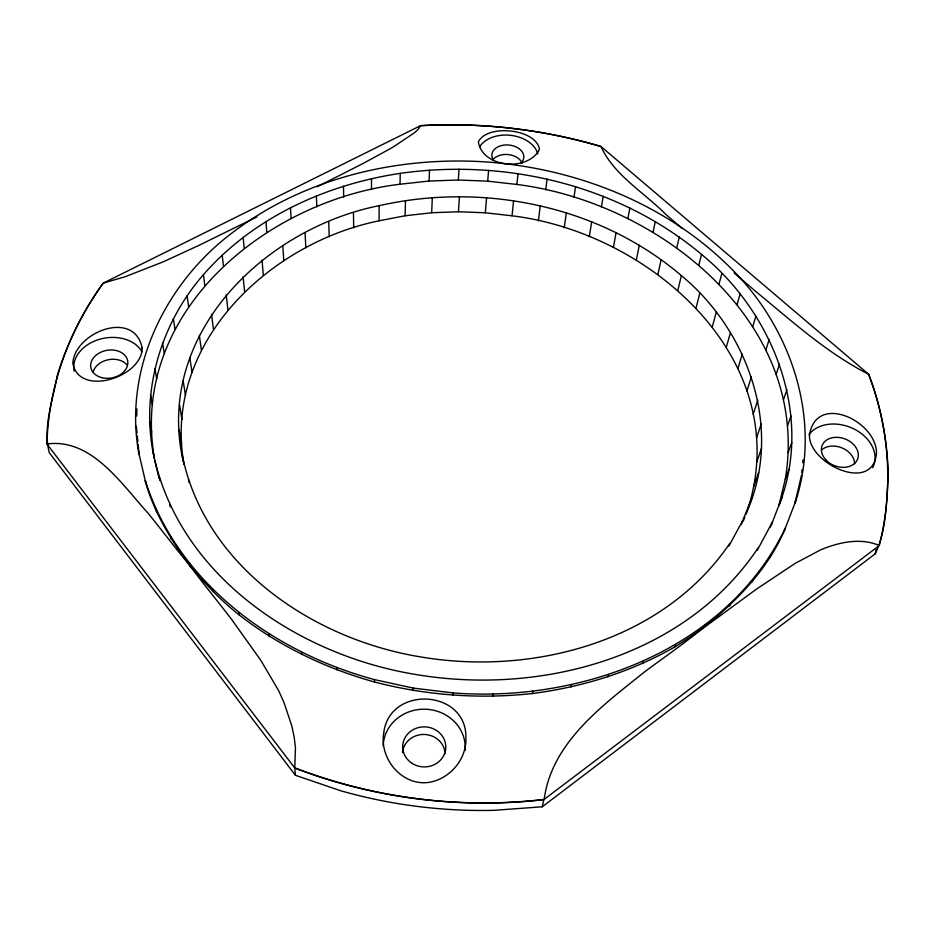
<?xml version="1.0" encoding="UTF-8"?>
<svg xmlns="http://www.w3.org/2000/svg" width="935" height="935" viewBox="0 0 935 935"><rect width="100%" height="100%" fill="white"/><g stroke="black" fill="none" stroke-linecap="round" stroke-linejoin="round"><path stroke-width="1.4" d="M533.032 693.454C479.971 699.345 426.044 695.476 374.397 681.966L374.409 679.593C273.85 652.525 177.662 583.054 145.299 480.59L145.848 483.255C161.264 535.872 198.991 576.743 231.553 619.321L260.783 660.297L278.642 690.638L284.123 702.886L291.884 726.191L294.209 737.283L295.46 747.965L294.759 767.939L295.448 775.314L340.936 790.823A418.097 337.477 4.9 0 0 493.75 810.341L542.253 806.8L875.23 553.824C886.672 529.759 886.322 501.826 888.25 475.705C887.549 441.075 881.051 406.795 868.767 374.397L600.983 146.514C542.639 129.217 481.373 122.181 420.621 125.629L103.271 283.095C82.981 311.039 67.507 342.163 57.362 375.169C52.886 400.344 42.589 427.295 49.321 452.75L295.448 775.314M184.02 464.648C162.316 344.092 268.497 243.275 379.061 220.8L379.142 205.677C483.325 182.08 599.417 205.642 681.381 275.603C747.965 330.546 782.525 427.073 748.035 509.143M183.318 461.68C154.263 335.782 263.062 228.853 379.142 205.677M154.38 458.08C129.24 312.033 266.837 200.078 400.04 184.23L400.25 173.361C505.917 158.272 619.075 185.212 701.507 254.39C773.549 313.073 814.327 416.32 778.808 505.812L785.283 479.258L788.988 469.405M379.061 220.8L405.124 215.763L405.498 200.651M154.287 458.243C139.888 393.565 160.119 324.176 203.444 274.668C253.327 217.504 326.093 184.452 400.25 173.361M136.311 426.313L137.024 433.034M136.697 416.005L136.954 408.957M400.04 184.23L429.06 181.039L429.504 170.182M405.124 215.763L431.666 212.748L432.321 197.647M413.235 690.474L413.34 688.113L374.409 679.593M429.06 181.039L458.349 180.011L459.015 169.165M431.666 212.748L458.466 211.754L459.424 196.666M458.349 180.011L487.696 181.156L488.596 170.334M458.466 211.754L485.323 212.783L486.574 197.717M452.926 695.278L453.148 692.928C581.43 702.84 726.974 649.65 785.423 527.983L784.43 530.519C757.105 592.638 699.696 631.604 646.786 670.185L645.501 671.155C603.624 704.803 551.65 741.969 544.17 799.413C460.032 809.324 373.86 798.174 294.759 767.939L46.75 443.739M801.762 472.514L802.043 469.721M802.733 462.731L803.013 459.938M747.895 509.166C795.369 358.947 649.989 232.546 512.041 215.81L513.584 200.768M785.283 479.258C811.37 322.365 658.836 202.276 516.891 184.452L518.025 173.641M538.408 220.824L540.243 205.817M545.724 189.887L547.068 179.099M492.874 696.283L493.189 693.945M564.226 227.801L566.353 212.829M573.961 197.414L575.539 186.661M589.284 236.684L591.703 221.759M601.415 207.009L603.204 196.292M532.833 691.152L532.412 693.501C582.271 687.12 631.055 671.985 674.754 646.962C703.342 629.068 729.896 608.276 757.256 588.606L795.124 563.396L821.14 549.593C839.303 542.253 860.551 537.426 879.309 545.514C893.579 488.982 889.688 428.452 868.498 374.164C826.961 353.044 792.085 321.289 756.333 291.919L734.033 272.891M613.395 247.448L616.083 232.57M627.853 218.626L629.863 207.932M875.23 553.824L876.072 549.593M636.326 260.023L639.306 245.192M653.051 232.207L655.283 221.548M657.901 274.329L661.138 259.568M542.253 806.8L543.819 799.67L879.309 545.514M570.934 686.991L571.46 684.642M676.811 247.681L679.242 237.069M677.887 290.306L681.381 275.603M801.494 475.319L794.914 503.159L795.919 500.576C821.923 418.786 791.103 327.963 731.462 268.848C667.625 204.555 578.683 169.247 489.157 162.152C399.771 155.642 306.587 177.042 234.206 231.331C166.5 281.178 123.712 367.268 138.555 451.815L139.116 454.515L138.135 444.487M698.877 264.956L701.507 254.39M696.084 307.837L699.812 293.204M607.855 676.905L608.475 674.544M719.05 283.948L721.867 273.441M712.295 326.818L716.245 312.267M737.084 304.541L740.076 294.093M726.308 347.107L730.457 332.638M642.625 663.476L643.327 661.092M737.914 368.554L742.25 354.19M752.757 326.595L755.912 316.217M746.925 390.994L751.424 376.747M765.847 349.97L769.143 339.65M674.754 646.962L675.538 644.554M753.178 414.24L757.806 400.098M776.12 374.456L779.556 364.218M756.497 438.059L761.219 424.034M756.731 462.217L761.511 448.321M728.832 546.11L742.729 520.573L752.336 496.882M703.856 627.689L704.71 625.27M783.39 399.876L786.931 389.731M753.774 486.469L758.589 472.701M741.315 524.617L742.729 520.573M787.457 425.998L791.068 415.935M729.592 606.032L730.492 603.578M788.135 452.552L791.805 442.582M757.268 550.318L772.263 522.256L770.44 527.071M751.705 582.353L752.652 579.864M784.43 530.519L795.919 500.576M770.008 557.05L770.989 554.537M771.165 525.365L782.501 496.064M743.313 520.97L744.903 517.043M745.966 514.425L747.556 510.51M758.285 547.594C685.589 657.165 540.734 695.652 416.098 674.532C297.248 655.33 175.768 574.055 152.557 449.314M729.756 543.445C663.371 641.328 533.359 675.935 421.042 656.978C313.716 639.669 204.461 566.692 182.126 454.574M317.316 186.708L362.698 163.683L392.455 147.485L414.591 132.688L418.342 129.17L420.364 125.757C481.198 122.123 542.522 129.369 600.983 146.514C613.933 175.172 644.016 192.365 665.603 214.197L682.164 228.432M257.02 216.838L198.688 245.508L162.877 261.975L124.998 276.783L103.271 283.095C69.377 329.786 48.41 386.085 46.949 443.996C91.981 437.931 121.947 484.798 148.314 513.455L149.203 514.566C177.451 549.593 203.561 587.005 239.29 615.031C279.284 646.19 325.66 668.35 374.397 681.966M543.819 799.67C459.786 809.219 373.673 798.467 294.759 767.939M487.696 181.156L516.891 184.452M485.323 212.783L512.041 215.81M413.34 688.113L453.148 692.928M154.859 460.897L159.16 478.708M138.555 451.815L145.848 483.255M156.087 509.108L156.624 511.749M149.705 421.86L151.68 432.18M159.195 476.85L159.932 480.625M170.941 536.982L171.444 539.577M169.702 504.094L170.24 506.945M150.523 394.804L152.475 405.217M154.883 368.437L156.753 378.944M189.793 563.793L190.249 566.353M162.561 343.016L164.35 353.605M179.181 429.632L181.577 443.973M188.473 479.526L188.94 482.331M179.578 404.984L181.939 419.464M212.537 589.12L212.935 591.645M173.372 318.788L175.044 329.447M183.166 380.907L185.469 395.505M189.828 357.649L192.014 372.34M187.082 295.951L188.625 306.657M199.342 335.408L201.399 350.204M238.951 612.542L239.29 615.031M203.444 274.668L204.835 285.42M211.544 314.394L213.425 329.272M222.214 255.08L223.43 265.879M226.212 294.77L227.906 309.707M268.754 633.673L269.023 636.116M243.123 276.678L244.608 291.673M243.147 237.326L244.175 248.161M137.305 435.897L137.866 441.624M262.057 260.234L263.308 275.276M265.972 221.501L266.826 232.347M301.573 652.104L301.76 654.523M282.779 245.543L283.784 260.62M290.469 207.663L291.112 218.533M305.079 232.686L305.827 247.787M316.381 195.894L316.813 206.775M336.962 667.508L337.056 669.904M328.723 221.724L329.202 236.835M343.472 186.24L343.694 197.121M353.477 212.713L353.687 227.836M371.499 178.714L371.511 189.595M402.482 752.652A21.353 19.904 1.9 0 1 424.209 734.454A21.353 19.904 1.9 0 1 445.107 753.645M383.175 745.814A41.046 38.136 2 0 1 426.5 709.268A41.046 38.136 2 0 1 465.127 750.466M93.161 371.943A18.583 13.967 -10.2 0 1 108.109 359.765A18.583 13.967 -10.2 0 1 127.031 364.907M74.145 371.16A35.67 26.694 -10 0 1 99.764 339.23A35.67 26.694 -10 0 1 141.991 351.805M492.733 159.897A15.907 11.045 5.3 0 1 508.383 154.579A15.907 11.045 5.3 0 1 522.186 163.204M493.657 160.458A16.012 11.056 5.3 0 1 498.53 146.573A16.012 11.056 5.3 0 1 519.357 148.91A16.012 11.056 5.3 0 1 520.444 163.461M479.456 147.192A30.504 21.073 5.3 0 1 510.779 135.341A30.504 21.073 5.3 0 1 537.789 153.971M821.608 449.98A18.852 14.306 20.8 0 1 842.108 447.947A18.852 14.306 20.8 0 1 854.59 463.807M808.974 434.541A36.184 27.349 20.7 0 1 854.707 429.34A36.184 27.349 20.7 0 1 872.694 467.699M383.712 733.192C379.329 759.278 402.716 786.919 429.925 782.209C450.354 778.376 466.764 758.893 465.875 737.984C467.149 689.188 389.112 684.771 383.712 733.192M876.492 453.23C872.963 493.867 809.091 463.795 809.453 435.511C815.647 392.057 876.808 420.902 876.492 453.23M142.12 347.949C142.599 377.074 78.937 397.667 72.813 363.189C74.683 332.287 134.348 308.784 142.12 347.949M538.583 151.014C525.867 171.736 482.39 167.225 478.358 141.875C487.17 123.759 535.813 128.714 539.378 148.969L538.583 151.014M412.3 763.498A21.552 20.021 2 0 0 445.75 748.269A21.552 20.021 2 0 0 414.684 728.903A21.552 20.021 2 0 0 412.3 763.498M102.02 377.705A18.723 14.013 -10 0 0 127.686 360.98A18.723 14.013 -10 0 0 98 353.757A18.723 14.013 -10 0 0 102.02 377.705M826.072 460.102A18.992 14.352 20.7 0 0 857.407 459.564A18.992 14.352 20.7 0 0 836.077 437.323A18.992 14.352 20.7 0 0 826.072 460.102"/></g></svg>
